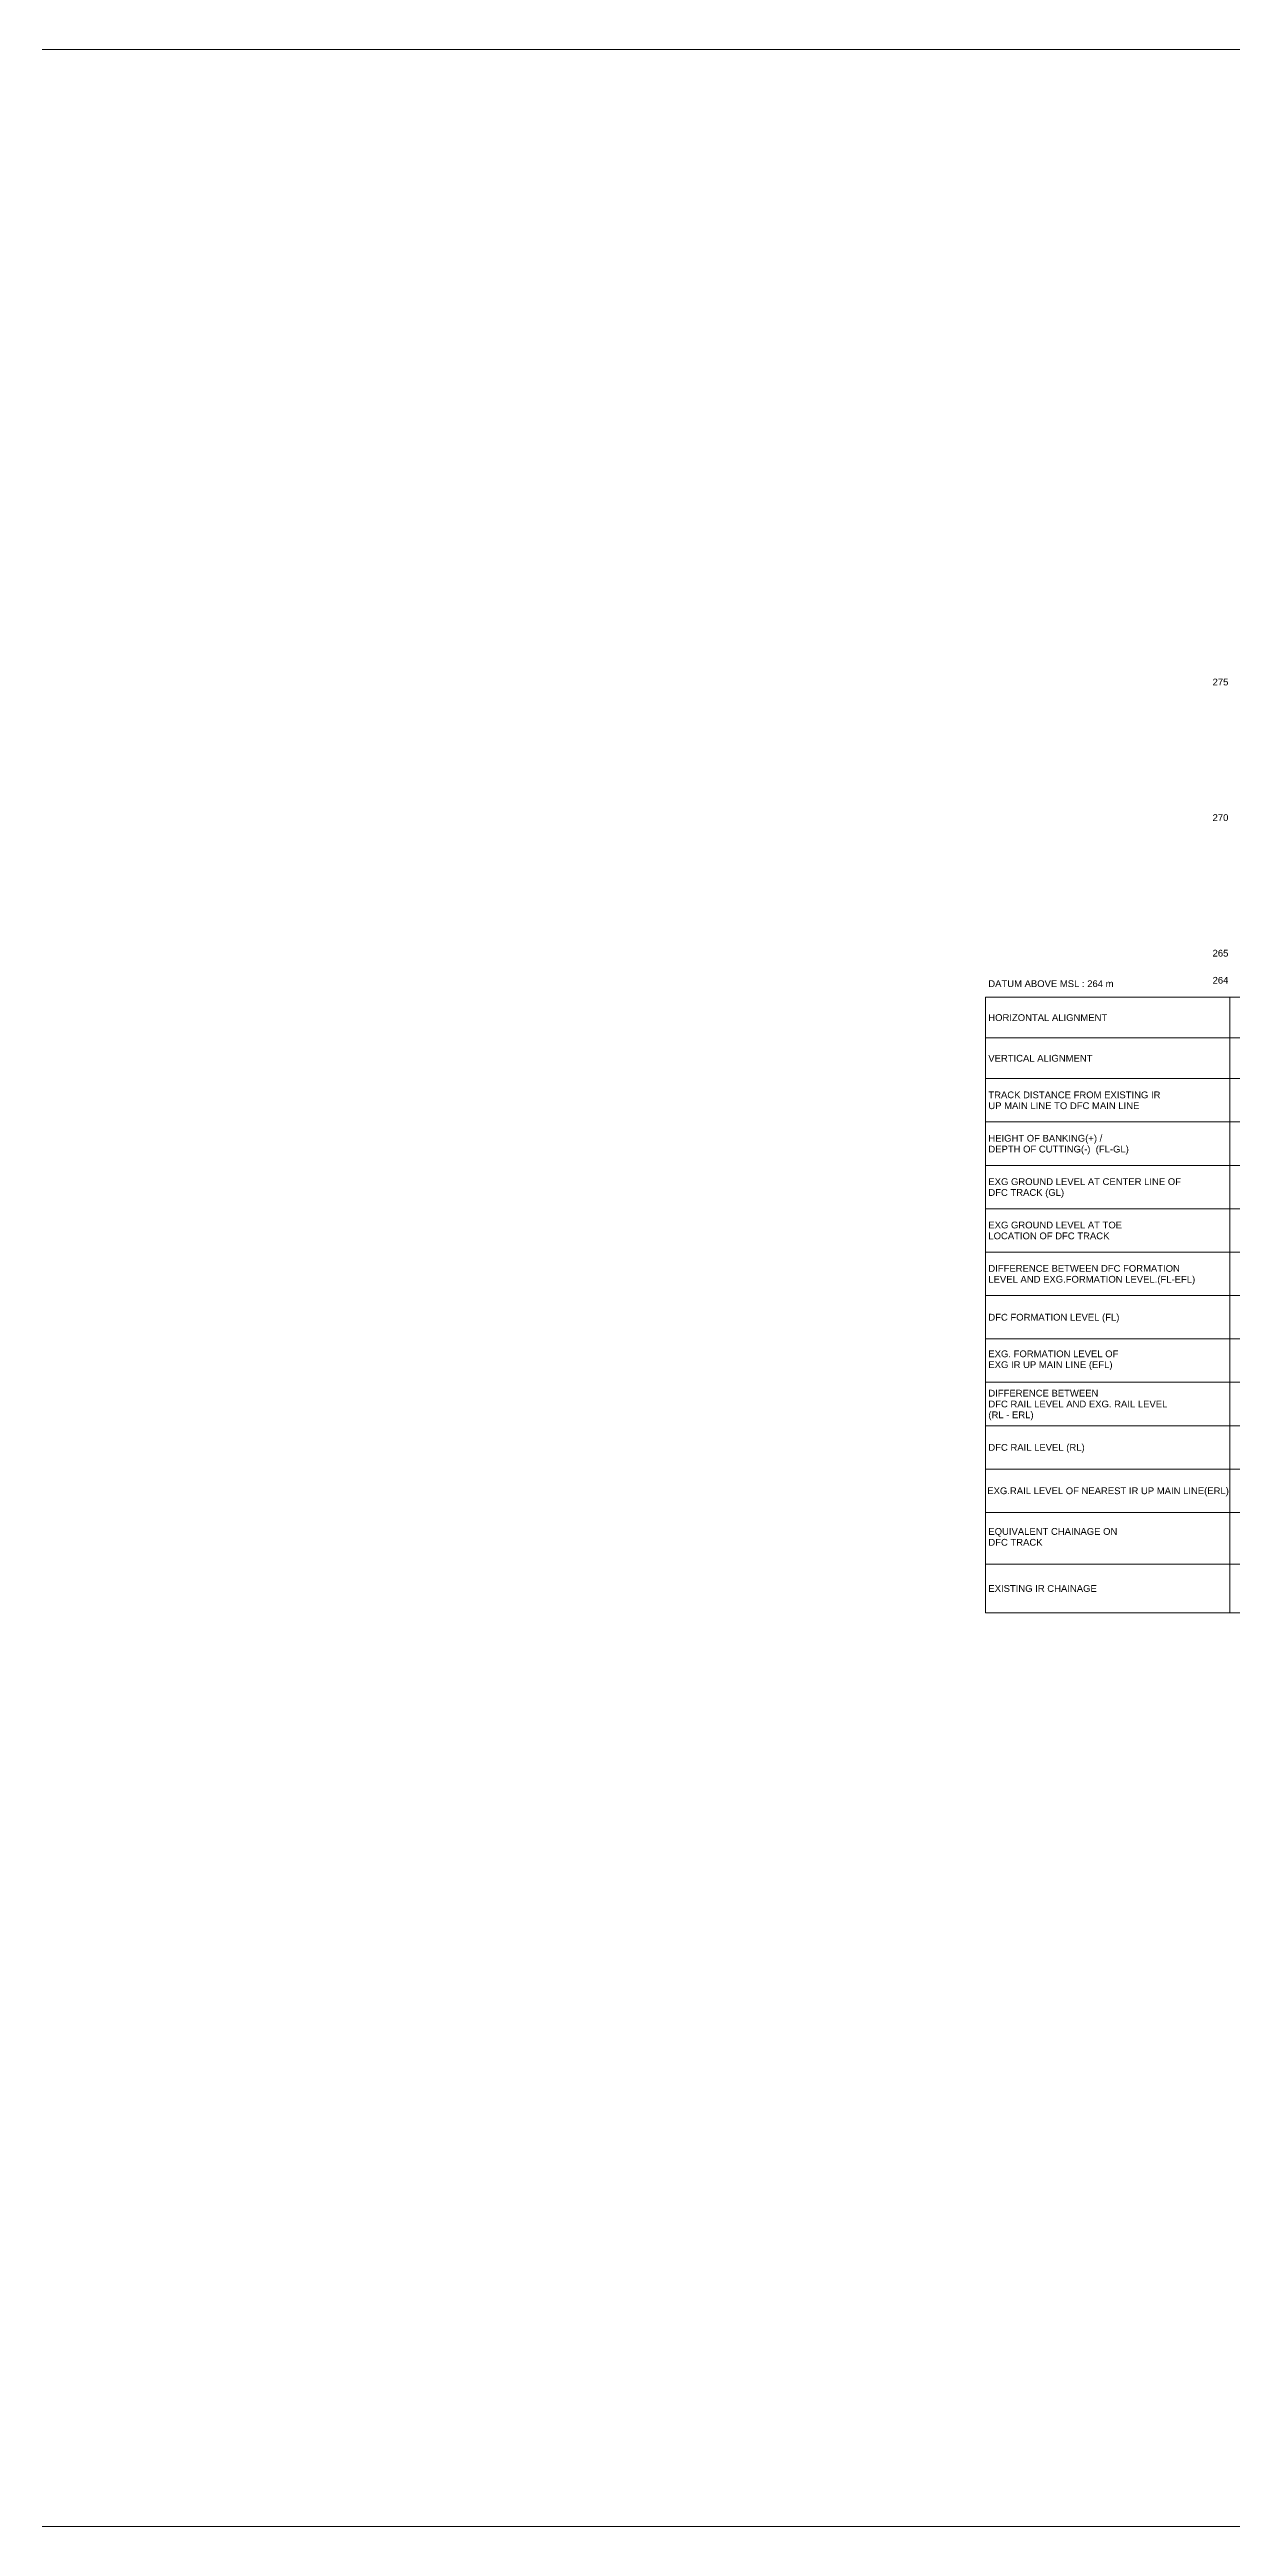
# Model space of a CAD drawing. Header units: feet. Extents: x -298 to 9968, y -12569 to -11656.
# Drawn here: x 2560 to 2996, y -12569 to -11656 of the extents above; entities that cross this region are included whole.
import ezdxf
from ezdxf.enums import TextEntityAlignment as Align

# ---------------------------------------------------------------- set-up
doc = ezdxf.new("R2010")
doc.units = ezdxf.units.FT
doc.header["$MEASUREMENT"] = 0
doc.layers.get('0').update_dxf_attribs({"lineweight": 0})
for name, color, linetype, lineweight in [('LS DATUM', 7, 'Continuous', 0), ('LS DATUM Y', 7, 'Continuous', 0), ('LS DIFF. EXG.RL & PRO. RL', 10, 'Continuous', 0), ('LS DIFF. PFL & EFL', 10, 'Continuous', 0), ('LS EXG GL AT PRO TOE', 7, 'Continuous', 0), ('LS EXG. FL', 7, 'Continuous', 0), ('LS EXG. GL', 7, 'Continuous', 0), ('LS EXG. IR CH', 7, 'Continuous', 0), ('LS EXG. RL', 7, 'Continuous', 0), ('LS FRAME', 7, 'Continuous', 0), ('LS PRO. CUT & FILL', 10, 'Continuous', 0), ('LS PRO. DFCC CH', 10, 'Continuous', 0), ('LS PRO. FL', 10, 'Continuous', 0), ('LS PRO. RL', 10, 'Continuous', 0), ("LS TRACK CENTER's", 10, 'Continuous', 0)]:
    doc.layers.add(name, color=color, linetype=linetype, lineweight=lineweight)
doc.layers.add('LS HORIZONTAL ALIGNMENT', color=10, linetype='Continuous')
doc.layers.add('LS VERTICAL ALIGNMENT', color=10, linetype='Continuous')
doc.styles.add('Style-Arial', font='arial.ttf')

msp = doc.modelspace()

# ---------------------------------------------------------------- linework, layer by layer
msp.add_lwpolyline([(-297.68, -11655.51), (9968.22, -11655.51), (9968.22, -12568.93), (-297.68, -12568.93)], close=True)
msp.add_lwpolyline([(2905, -12005), (2995, -12005)])
at = {"layer": 'LS FRAME'}
for points in [[(2995, -12232.03), (2905, -12232.03), (2905, -12005)], [(2995, -12020), (2905, -12020)], [(2995, -12035), (2905, -12035)], [(2995, -12051), (2905, -12051)], [(2905, -12051), (2995, -12051)], [(2995, -12067), (2905, -12067)], [(2905, -12067), (2995, -12067)], [(2995, -12083), (2905, -12083)], [(2905, -12083), (2995, -12083)], [(2995, -12099), (2905, -12099)], [(2995, -12115), (2905, -12115)], [(2905, -12115), (2995, -12115)], [(2995, -12131), (2905, -12131)], [(2905, -12131), (2995, -12131)], [(2995, -12147), (2905, -12147)], [(2905, -12147), (2995, -12147)], [(2995, -12163), (2905, -12163)], [(2905, -12163), (2995, -12163)], [(2995, -12179), (2905, -12179)], [(2995, -12195), (2905, -12195)], [(2995, -12214.03), (2905, -12214.03)]]:
    msp.add_lwpolyline(points, dxfattribs=at)
at = {"layer": 'LS FRAME', "color": 7, "linetype": 'Continuous', "lineweight": 0, "flags": 128}
for points in [[(2995, -12020), (3494.23, -12020), (3494.23, -12005), (2995, -12005), (2995, -12020)], [(2995, -12035), (3494.23, -12035), (3494.23, -12020), (2995, -12020), (2995, -12035)], [(2995, -12051), (3494.23, -12051), (3494.23, -12035), (2995, -12035), (2995, -12051)], [(2995, -12067), (3494.23, -12067), (3494.23, -12051), (2995, -12051), (2995, -12067)], [(2995, -12083), (3494.23, -12083), (3494.23, -12067), (2995, -12067), (2995, -12083)], [(2995, -12099), (3494.23, -12099), (3494.23, -12083), (2995, -12083), (2995, -12099)], [(2995, -12115), (3494.23, -12115), (3494.23, -12099), (2995, -12099), (2995, -12115)], [(2995, -12131), (3494.23, -12131), (3494.23, -12115), (2995, -12115), (2995, -12131)], [(2995, -12147), (3494.23, -12147), (3494.23, -12131), (2995, -12131), (2995, -12147)], [(2995, -12163), (3494.23, -12163), (3494.23, -12147), (2995, -12147), (2995, -12163)], [(2995, -12179), (3494.23, -12179), (3494.23, -12163), (2995, -12163), (2995, -12179)], [(2995, -12195), (3494.23, -12195), (3494.23, -12179), (2995, -12179), (2995, -12195)], [(2995, -12214.03), (3494.23, -12214.03), (3494.23, -12195), (2995, -12195), (2995, -12213)], [(2995, -12232.03), (3494.23, -12232.03), (3494.23, -12214.03), (2995, -12214.03), (2995, -12232.03)]]:
    msp.add_lwpolyline(points, close=True, dxfattribs=at)
at = {"layer": 'LS FRAME', "color": 7, "linetype": 'Continuous', "lineweight": 0}
msp.add_3dface([(2995, -12099), (2915, -12099), (2915, -12099)], dxfattribs=at)

# ---------------------------------------------------------------- texts
at = {"layer": 'LS DATUM', "color": 7, "style": 'Style-Arial'}
msp.add_text('DATUM ABOVE MSL : 264 m', height=2.5, rotation=0.00003, dxfattribs=at).set_placement((2905.97, -12000), align=Align.MIDDLE_LEFT)
at = {"layer": 'LS DATUM Y', "color": 7, "lineweight": 0, "style": 'Style-Arial'}
for s, p in [('275', (2994.5, -11890)), ('275', (2994.5, -11890)), ('270', (2994.5, -11940)), ('265', (2994.5, -11990)), ('264', (2994.5, -12000))]:
    msp.add_text(s, height=2.5, dxfattribs=at).set_placement(p, align=Align.RIGHT)
at = {"layer": 'LS DIFF. EXG.RL & PRO. RL', "color": 10, "style": 'Style-Arial'}
for s, p in [('DIFFERENCE BETWEEN ', (2906, -12151)), ('DFC RAIL LEVEL AND EXG. RAIL LEVEL ', (2906, -12155)), ('(RL - ERL)', (2906, -12159))]:
    msp.add_text(s, height=2.5, rotation=0.00003, dxfattribs=at).set_placement(p, align=Align.MIDDLE_LEFT)
at = {"layer": 'LS DIFF. PFL & EFL', "color": 10, "style": 'Style-Arial'}
for s, p in [('DIFFERENCE BETWEEN DFC FORMATION ', (2906, -12105)), ('LEVEL AND EXG.FORMATION LEVEL.(FL-EFL)', (2906, -12109))]:
    msp.add_text(s, height=2.5, rotation=0.00003, dxfattribs=at).set_placement(p, align=Align.MIDDLE_LEFT)
at = {"layer": 'LS EXG GL AT PRO TOE', "color": 7, "style": 'Style-Arial'}
for s, p in [('EXG GROUND LEVEL AT TOE', (2906, -12089)), ('LOCATION OF DFC TRACK', (2906, -12093))]:
    msp.add_text(s, height=2.5, rotation=0.00003, dxfattribs=at).set_placement(p, align=Align.MIDDLE_LEFT)
at = {"layer": 'LS EXG. FL', "style": 'Style-Arial'}
for s, p in [('EXG. FORMATION LEVEL OF', (2906, -12136.5)), ('EXG IR UP MAIN LINE (EFL)', (2906, -12140.5))]:
    msp.add_text(s, height=2.5, rotation=0.00003, dxfattribs=at).set_placement(p, align=Align.MIDDLE_LEFT)
at = {"layer": 'LS EXG. GL', "color": 7, "style": 'Style-Arial'}
for s, p in [('EXG GROUND LEVEL AT CENTER LINE OF ', (2906, -12073)), ('DFC TRACK (GL)', (2906, -12077))]:
    msp.add_text(s, height=2.5, rotation=0.00003, dxfattribs=at).set_placement(p, align=Align.MIDDLE_LEFT)
at = {"layer": 'LS EXG. IR CH', "style": 'Style-Arial'}
msp.add_text('EXISTING IR CHAINAGE', height=2.5, rotation=0.00003, dxfattribs=at).set_placement((2906, -12223.03), align=Align.MIDDLE_LEFT)
at = {"layer": 'LS EXG. RL', "style": 'Style-Arial'}
msp.add_text('EXG.RAIL LEVEL OF NEAREST IR UP MAIN LINE(ERL)', height=2.5, rotation=0.00003, dxfattribs=at).set_placement((2905.61, -12187), align=Align.MIDDLE_LEFT)
at = {"layer": 'LS HORIZONTAL ALIGNMENT', "style": 'Style-Arial'}
msp.add_text('HORIZONTAL ALIGNMENT', height=2.5, rotation=0.00003, dxfattribs=at).set_placement((2905.97, -12012.5), align=Align.MIDDLE_LEFT)
at = {"layer": 'LS PRO. CUT & FILL', "color": 10, "style": 'Style-Arial'}
for s, p in [('HEIGHT OF BANKING(+) /', (2906, -12057)), ('DEPTH OF CUTTING(-)  (FL-GL)', (2906, -12061))]:
    msp.add_text(s, height=2.5, rotation=0.00003, dxfattribs=at).set_placement(p, align=Align.MIDDLE_LEFT)
at = {"layer": 'LS PRO. DFCC CH', "color": 10, "style": 'Style-Arial'}
for s, p in [('EQUIVALENT CHAINAGE ON ', (2906, -12202)), ('DFC TRACK', (2906, -12206))]:
    msp.add_text(s, height=2.5, rotation=0.00003, dxfattribs=at).set_placement(p, align=Align.MIDDLE_LEFT)
at = {"layer": 'LS PRO. FL', "color": 10, "style": 'Style-Arial'}
msp.add_text('DFC FORMATION LEVEL (FL) ', height=2.5, rotation=0.00003, dxfattribs=at).set_placement((2906, -12123), align=Align.MIDDLE_LEFT)
at = {"layer": 'LS PRO. RL', "color": 10, "style": 'Style-Arial'}
msp.add_text('DFC RAIL LEVEL (RL)', height=2.5, rotation=0.00003, dxfattribs=at).set_placement((2906, -12171), align=Align.MIDDLE_LEFT)
at = {"layer": "LS TRACK CENTER's", "color": 10, "style": 'Style-Arial'}
for s, p in [('TRACK DISTANCE FROM EXISTING IR ', (2906, -12041)), ('UP MAIN LINE TO DFC MAIN LINE', (2906, -12045))]:
    msp.add_text(s, height=2.5, rotation=0.00003, dxfattribs=at).set_placement(p, align=Align.MIDDLE_LEFT)
at = {"layer": 'LS VERTICAL ALIGNMENT', "style": 'Style-Arial'}
msp.add_text('VERTICAL ALIGNMENT', height=2.5, rotation=0.00003, dxfattribs=at).set_placement((2905.97, -12027.5), align=Align.MIDDLE_LEFT)

doc.saveas('drawing.dxf')
